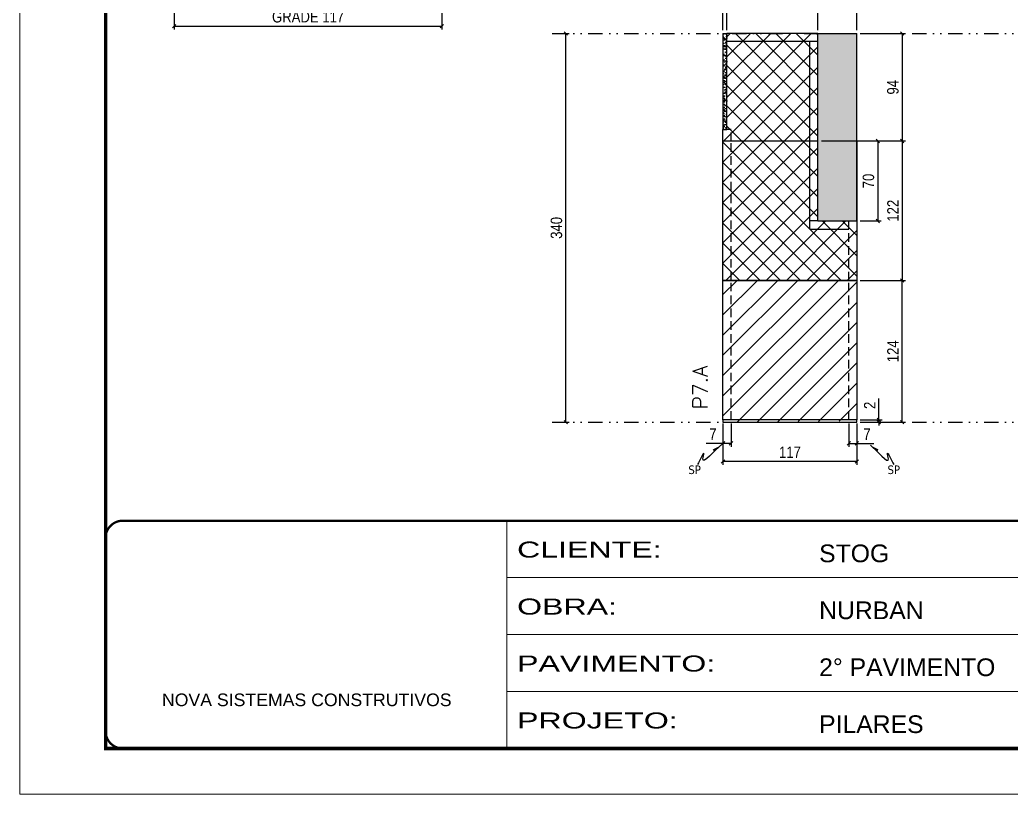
# Model space of a CAD drawing. Extents: x 2201 to 8455, y 252 to 7045.
# Drawn here: x 5385 to 6251, y 3698 to 4375 of the extents above; entities that cross this region are included whole.
import ezdxf

# ---------------------------------------------------------------- set-up
doc = ezdxf.new("R2010")
doc.units = 0
for name, pattern in [('CONTINUO', [0]), ('DASHED', [0.75, 0.5, -0.25]), ('DIVIDE2', [0.625, 0.25, -0.125, 0, -0.125, 0, -0.125]), ('HIDDEN', [0.375, 0.25, -0.125])]:
    doc.linetypes.add(name, pattern=pattern)
for name, color, linetype in [('COTA', 241, 'Continuous'), ('Cota Seção (2x)', 241, 'Continuous'), ('Nível', 160, 'Continuous'), ('Painéis', 200, 'Continuous'), ('SARR_2.2x7', 40, 'Continuous'), ('Sarrafo de Pressão', 42, 'HIDDEN'), ('texto', 7, 'Continuous')]:
    doc.layers.add(name, color=color, linetype=linetype)
for name, color, linetype, lineweight in [('Folhas', 255, 'Continuous', 9), ('Hachura', 251, 'Continuous', 9), ('SARRAFO DE PRESSAO', 251, 'DASHED', 9), ('Texto Seção', 7, 'Continuous', 15)]:
    doc.layers.add(name, color=color, linetype=linetype, lineweight=lineweight)
doc.styles.add('ARIAL', font='arial.ttf')
doc.styles.add('COTA TECNICA', font='techl___.ttf', dxfattribs={"height": 10})
doc.styles.add('COTA TECNICA 2X', font='techl___.ttf', dxfattribs={"height": 10})
doc.styles.add('COTA TECNICA-50', font='techl___.ttf', dxfattribs={"height": 10})
doc.styles.add('REGUA-120', font='ROMANS.shx', dxfattribs={"height": 15})
doc.styles.get("Standard").update_dxf_attribs({"font": 'arial.ttf'})
doc.styles.add('Tecnologia', font='')
doc.styles.get('Tecnologia').set_extended_font_data('Forgotten Futurist')
doc.dimstyles.new('COTA PAINEL-50', dxfattribs={"dimtxt": 10, "dimasz": 3, "dimexe": 3, "dimexo": 3, "dimgap": 3, "dimtad": 1, "dimdec": 1, "dimzin": 12, "dimdsep": 46, "dimtxsty": 'COTA TECNICA-50', "dimblk1": 'OBLIQUE', "dimblk2": 'OBLIQUE', "dimsah": 1, "dimcen": 0.9, "dimclrd": 4, "dimclre": 4, "dimclrt": 240, "dimadec": 1, "dimazin": 3, "dimtfac": 1, "dimtdec": 1, "dimtmove": 0, "dimatfit": 3, "dimfxl": 1, "dimtolj": 1, "dimtzin": 12, "dimarcsym": 0})
doc.dimstyles.new('PAINEL', dxfattribs={"dimtxt": 10, "dimasz": 3, "dimexe": 3, "dimexo": 3, "dimgap": 3, "dimtad": 1, "dimdec": 1, "dimzin": 12, "dimdsep": 46, "dimtxsty": 'COTA TECNICA', "dimblk1": 'OBLIQUE', "dimblk2": 'OBLIQUE', "dimsah": 1, "dimcen": 0.9, "dimclrd": 4, "dimclre": 4, "dimclrt": 240, "dimadec": 1, "dimazin": 3, "dimtfac": 1, "dimtdec": 1, "dimtmove": 0, "dimatfit": 3, "dimfxl": 1, "dimtolj": 1, "dimtzin": 12, "dimarcsym": 0})
doc.dimstyles.new('SECAO PILAR', dxfattribs={"dimtxt": 10, "dimasz": 3, "dimexe": 3, "dimexo": 3, "dimgap": 3, "dimtad": 1, "dimdec": 1, "dimlfac": 0.5, "dimzin": 12, "dimdsep": 46, "dimtxsty": 'COTA TECNICA 2X', "dimblk1": 'OBLIQUE', "dimblk2": 'OBLIQUE', "dimsah": 1, "dimcen": 0.9, "dimclrd": 256, "dimclre": 256, "dimclrt": 256, "dimadec": 1, "dimazin": 3, "dimtfac": 1, "dimtdec": 1, "dimtmove": 0, "dimatfit": 3, "dimfxl": 1, "dimtolj": 1, "dimtzin": 12, "dimarcsym": 0})
doc.dimstyles.get("Standard").update_dxf_attribs({"dimtxt": 0.18, "dimasz": 0.18, "dimexe": 0.18, "dimexo": 0.0625, "dimgap": 0.09, "dimtad": 0, "dimtih": 1, "dimtoh": 1, "dimdec": 4, "dimzin": 0, "dimdsep": 46, "dimtxsty": 'Standard', "dimcen": 0.09, "dimadec": 0, "dimazin": 0, "dimtfac": 1, "dimtdec": 4, "dimtofl": 0, "dimtmove": 0, "dimatfit": 3, "dimfxl": 1, "dimtolj": 1, "dimtzin": 0, "dimarcsym": 0})
pattern_1 = [(50, (-167614.649, -105473.8634), (5.46554007, -0.47817257), [0.5715, -6.2865]), (355, (-167614.649, -105473.8634), (-1.05730264, 5.73170536), [0.4572, -5.02921753]), (100.4514447, (-167614.1936, -105473.903), (4.40823741, 5.25353256), [0.48570026, -5.34270734]), (46.1842, (-167614.649, -105472.3394), (8.13237123, -1.26126984), [0.85725, -9.42975]), (96.6355576, (-167613.971, -105472.4445), (7.12212402, 7.42278374), [0.7285507, -8.01406824]), (351.184151, (-167614.649, -105472.339), (7.12212402, 7.42278374), [0.685799, -7.54379196]), (21, (-167613.887, -105472.7204), (4.54843174, -3.06795595), [0.5715, -6.2865]), (326, (-167613.887, -105472.7204), (1.85406085, 5.52563898), [0.4572, -5.0292]), (71.451445, (-167613.508, -105472.976), (6.40249258, 2.45768307), [0.48570026, -5.34269813]), (37.5, (-167614.649, -105473.8634), (0.092658098, 2.536651166), [0, -4.96824, 0, -5.1054, 0, -5.04825]), (7.5, (-167614.649, -105473.8634), (2.004589875, 3.005417245), [0, -2.91084, 0, -4.85394, 0, -1.92405]), (327.5, (-167616.3483, -105473.8634), (4.067717855, -0.17186232), [0, -1.905, 0, -5.9436, 0, -7.8867]), (317.5, (-167617.1103, -105473.8634), (4.44387544, 0.76279473), [0, -2.4765, 0, -3.94716, 0, -5.6007])]

# ---------------------------------------------------------------- blocks, each defined once
blk = doc.blocks.new('9999999999')
at = {"color": 30, "linetype": 'CONTINUO'}
for p, q in [((98564.56, 34230.21), (98564.56, 34429.45)), ((98564.56, 34379.64), (99583.98, 34379.64)), ((98564.56, 34329.83), (99487.98, 34329.83)), ((98564.56, 34280.02), (99487.98, 34280.02))]:
    blk.add_line(p, q, dxfattribs=at)
at = {"color": 30, "linetype": 'CONTINUO', "const_width": 2}
blk.add_lwpolyline([(99583.98, 34230.21), (99583.98, 34414.45, 0.414214), (99568.98, 34429.45), (98228.98, 34429.45, 0.414214), (98213.98, 34414.45), (98213.98, 34245.21, 0.414214), (98228.98, 34230.21), (99583.98, 34230.21)], format="xyb", dxfattribs=at)
at = {"layer": 'Folhas'}
blk.add_lwpolyline([(98138.98, 34190.21), (99623.98, 34190.21), (99623.98, 35240.21), (98138.98, 35240.21)], close=True, dxfattribs=at)
at = {"layer": 'Folhas', "color": 30, "const_width": 3}
blk.add_lwpolyline([(98213.98, 34230.21), (99583.98, 34230.21), (99583.98, 35200.21), (98213.98, 35200.21)], close=True, dxfattribs=at)
at = {"color": 7, "linetype": 'Continuous', "ltscale": 5, "style": 'ARIAL'}
for s, height, p in [('STOG', 15.483, (98837.68, 34393.13)), ('NURBAN', 15.483, (98837.68, 34343.32)), ('2° PAVIMENTO', 15.4829, (98837.68, 34293.51)), ('NOVA SISTEMAS CONSTRUTIVOS', 11.0592, (98263.19, 34267.21)), ('PILARES', 15.483, (98837.68, 34243.7))]:
    blk.add_text(s, height=height, dxfattribs=at).set_placement(p)
at = {"layer": 'Folhas', "color": 7, "style": 'Tecnologia', "width": 1.5}
for s, p in [('CLIENTE:', (98573.65, 34397.17)), ('OBRA:', (98573.65, 34347.31)), ('PAVIMENTO:', (98573.65, 34297.5)), ('PROJETO:', (98573.65, 34247.69))]:
    blk.add_text(s, height=14, dxfattribs=at).set_placement(p)
blk = doc.blocks.new('_Oblique')
at = {"color": 0, "linetype": 'ByBlock', "lineweight": -2}
blk.add_line((-0.5, -0.5), (0.5, 0.5), dxfattribs=at)
blk = doc.blocks.new('*D787')
at = {"layer": 'Cota Seção (2x)', "lineweight": -2, "transparency": 16777216}
for p, q in [((5519.85, 4435.42), (5519.85, 4366.42)), ((5753.85, 4435.42), (5753.85, 4366.42)), ((5519.85, 4369.42), (5753.85, 4369.42))]:
    blk.add_line(p, q, dxfattribs=at)
at = {"layer": 'Defpoints', "color": 0, "transparency": 16777216}
for p in [(5519.85, 4438.42), (5753.85, 4438.42), (5753.85, 4369.42)]:
    blk.add_point(p, dxfattribs=at)
at = {"layer": 'Cota Seção (2x)', "lineweight": -2, "transparency": 16777216, "xscale": 3, "yscale": 3, "zscale": 3, "rotation": 180}
blk.add_blockref('_Oblique', (5519.85, 4369.42), dxfattribs=at)
at = {"layer": 'Cota Seção (2x)', "lineweight": -2, "transparency": 16777216, "xscale": 3, "yscale": 3, "zscale": 3}
blk.add_blockref('_Oblique', (5753.85, 4369.42), dxfattribs=at)
at = {"layer": 'Cota Seção (2x)', "transparency": 16777216, "insert": (5636.85, 4377.53), "char_height": 10, "attachment_point": 5, "style": 'COTA TECNICA 2X'}
blk.add_mtext('\\A1;GRADE 117', dxfattribs=at)
blk = doc.blocks.new('*D750')
at = {"layer": 'COTA', "color": 4, "lineweight": -2, "transparency": 16777216}
for p, q in [((5853.34, 4362.93), (5865.2, 4362.93)), ((5862.2, 4022.93), (5862.2, 4362.93)), ((5853.34, 4022.93), (5865.2, 4022.93))]:
    blk.add_line(p, q, dxfattribs=at)
at = {"layer": 'Defpoints', "color": 0, "transparency": 16777216}
for p in [(5850.34, 4362.93), (5862.2, 4362.93), (5850.34, 4022.93)]:
    blk.add_point(p, dxfattribs=at)
at = {"layer": 'COTA', "color": 4, "lineweight": -2, "transparency": 16777216, "xscale": 3, "yscale": 3, "zscale": 3}
for p, rotation in [((5862.2, 4362.93), 90), ((5862.2, 4022.93), 270)]:
    blk.add_blockref('_Oblique', p, dxfattribs=dict(at, rotation=rotation))
at = {"layer": 'COTA', "color": 240, "transparency": 16777216, "insert": (5853.98, 4192.93), "char_height": 10, "attachment_point": 5, "rotation": 90, "style": 'COTA TECNICA-50'}
blk.add_mtext('\\A1;340', dxfattribs=at)
blk = doc.blocks.new('*D402')
at = {"layer": 'COTA', "color": 4, "lineweight": -2, "transparency": 16777216}
for p, q in [((5999.54, 4021.93), (5999.54, 3985.56)), ((6116.54, 4021.93), (6116.54, 3985.56)), ((6116.54, 3988.56), (5999.54, 3988.56))]:
    blk.add_line(p, q, dxfattribs=at)
at = {"layer": 'Defpoints', "color": 0, "transparency": 16777216}
for p in [(5999.54, 4024.93), (6116.54, 4024.93), (5999.54, 3988.56)]:
    blk.add_point(p, dxfattribs=at)
at = {"layer": 'COTA', "color": 4, "lineweight": -2, "transparency": 16777216, "xscale": 3, "yscale": 3, "zscale": 3, "rotation": 180}
blk.add_blockref('_Oblique', (5999.54, 3988.56), dxfattribs=at)
at = {"layer": 'COTA', "color": 4, "lineweight": -2, "transparency": 16777216, "xscale": 3, "yscale": 3, "zscale": 3}
blk.add_blockref('_Oblique', (6116.54, 3988.56), dxfattribs=at)
at = {"layer": 'COTA', "color": 240, "transparency": 16777216, "insert": (6058.04, 3996.64), "char_height": 10, "attachment_point": 5, "style": 'COTA TECNICA'}
blk.add_mtext('\\A1;117', dxfattribs=at)
blk = doc.blocks.new('*D403')
at = {"layer": 'COTA', "color": 4, "lineweight": -2, "transparency": 16777216}
for p, q in [((6109.54, 4021.93), (6109.54, 4001.42)), ((6116.54, 4019.93), (6116.54, 4001.42)), ((6109.54, 4004.42), (6116.54, 4004.42)), ((6116.54, 4004.42), (6131.27, 4004.42))]:
    blk.add_line(p, q, dxfattribs=at)
at = {"layer": 'Defpoints', "color": 0, "transparency": 16777216}
for p in [(6109.54, 4024.93), (6116.54, 4022.93), (6116.54, 4004.42)]:
    blk.add_point(p, dxfattribs=at)
at = {"layer": 'COTA', "color": 4, "lineweight": -2, "transparency": 16777216, "xscale": 3, "yscale": 3, "zscale": 3, "rotation": 180}
blk.add_blockref('_Oblique', (6109.54, 4004.42), dxfattribs=at)
at = {"layer": 'COTA', "color": 4, "lineweight": -2, "transparency": 16777216, "xscale": 3, "yscale": 3, "zscale": 3}
blk.add_blockref('_Oblique', (6116.54, 4004.42), dxfattribs=at)
at = {"layer": 'COTA', "color": 240, "transparency": 16777216, "insert": (6125.4, 4012.49), "char_height": 10, "attachment_point": 5, "style": 'COTA TECNICA-50'}
blk.add_mtext('\\A1;7', dxfattribs=at)
blk = doc.blocks.new('*D404')
at = {"layer": 'COTA', "color": 4, "lineweight": -2, "transparency": 16777216}
for p, q in [((6006.54, 4021.93), (6006.54, 4001.42)), ((5999.54, 4019.93), (5999.54, 4001.42)), ((5999.54, 4004.42), (5984.81, 4004.42)), ((6006.54, 4004.42), (5999.54, 4004.42))]:
    blk.add_line(p, q, dxfattribs=at)
at = {"layer": 'Defpoints', "color": 0, "transparency": 16777216}
for p in [(5999.54, 4022.93), (6006.54, 4024.93), (5999.54, 4004.42)]:
    blk.add_point(p, dxfattribs=at)
at = {"layer": 'COTA', "color": 4, "lineweight": -2, "transparency": 16777216, "xscale": 3, "yscale": 3, "zscale": 3, "rotation": 180}
blk.add_blockref('_Oblique', (5999.54, 4004.42), dxfattribs=at)
at = {"layer": 'COTA', "color": 4, "lineweight": -2, "transparency": 16777216, "xscale": 3, "yscale": 3, "zscale": 3}
blk.add_blockref('_Oblique', (6006.54, 4004.42), dxfattribs=at)
at = {"layer": 'COTA', "color": 240, "transparency": 16777216, "insert": (5990.67, 4012.49), "char_height": 10, "attachment_point": 5, "style": 'COTA TECNICA-50'}
blk.add_mtext('\\A1;7', dxfattribs=at)
blk = doc.blocks.new('*D405')
at = {"layer": 'COTA', "color": 4, "linetype": 'ByBlock', "lineweight": -2, "transparency": 16777216}
for p, q in [((6119.54, 4146.93), (6159.18, 4146.93)), ((6156.18, 4022.93), (6156.18, 4146.93)), ((6119.54, 4022.93), (6159.18, 4022.93))]:
    blk.add_line(p, q, dxfattribs=at)
at = {"layer": 'Defpoints', "color": 0, "linetype": 'ByBlock', "transparency": 16777216}
for p in [(6116.54, 4146.93), (6156.18, 4146.93), (6116.54, 4022.93)]:
    blk.add_point(p, dxfattribs=at)
at = {"layer": 'COTA', "color": 4, "linetype": 'ByBlock', "lineweight": -2, "transparency": 16777216, "xscale": 3, "yscale": 3, "zscale": 3}
for p, rotation in [((6156.18, 4146.93), 90), ((6156.18, 4022.93), 270)]:
    blk.add_blockref('_Oblique', p, dxfattribs=dict(at, rotation=rotation))
at = {"layer": 'COTA', "color": 240, "linetype": 'ByBlock', "transparency": 16777216, "insert": (6148.11, 4084.93), "char_height": 10, "attachment_point": 5, "rotation": 90, "style": 'COTA TECNICA'}
blk.add_mtext('\\A1;124', dxfattribs=at)
blk = doc.blocks.new('*D406')
at = {"layer": 'COTA', "color": 4, "lineweight": -2, "transparency": 16777216}
for p, q in [((6135.8, 4024.93), (6135.8, 4043.73)), ((6119.54, 4024.93), (6138.8, 4024.93)), ((6119.54, 4022.93), (6138.8, 4022.93)), ((6135.8, 4022.93), (6135.8, 4024.93)), ((6135.8, 4022.93), (6135.8, 4019.93))]:
    blk.add_line(p, q, dxfattribs=at)
at = {"layer": 'Defpoints', "color": 0, "transparency": 16777216}
for p in [(6116.54, 4024.93), (6116.54, 4022.93), (6135.8, 4022.93)]:
    blk.add_point(p, dxfattribs=at)
at = {"layer": 'COTA', "color": 4, "lineweight": -2, "transparency": 16777216, "xscale": 3, "yscale": 3, "zscale": 3}
for p, rotation in [((6135.8, 4024.93), 270), ((6135.8, 4022.93), 90)]:
    blk.add_blockref('_Oblique', p, dxfattribs=dict(at, rotation=rotation))
at = {"layer": 'COTA', "color": 240, "transparency": 16777216, "insert": (6127.8, 4037.67), "char_height": 10, "attachment_point": 5, "rotation": 90, "style": 'COTA TECNICA-50'}
blk.add_mtext('\\A1;2', dxfattribs=at)
blk = doc.blocks.new('*D407')
at = {"layer": 'COTA', "color": 4, "linetype": 'ByBlock', "lineweight": -2, "transparency": 16777216}
for p, q in [((6119.54, 4146.93), (6159.18, 4146.93)), ((6156.18, 4022.93), (6156.18, 4146.93)), ((6119.54, 4022.93), (6159.18, 4022.93))]:
    blk.add_line(p, q, dxfattribs=at)
at = {"layer": 'Defpoints', "color": 0, "linetype": 'ByBlock', "transparency": 16777216}
for p in [(6116.54, 4146.93), (6156.18, 4146.93), (6116.54, 4022.93)]:
    blk.add_point(p, dxfattribs=at)
at = {"layer": 'COTA', "color": 4, "linetype": 'ByBlock', "lineweight": -2, "transparency": 16777216, "xscale": 3, "yscale": 3, "zscale": 3}
for p, rotation in [((6156.18, 4146.93), 90), ((6156.18, 4022.93), 270)]:
    blk.add_blockref('_Oblique', p, dxfattribs=dict(at, rotation=rotation))
at = {"layer": 'COTA', "color": 240, "linetype": 'ByBlock', "transparency": 16777216, "insert": (6148.11, 4084.93), "char_height": 10, "attachment_point": 5, "rotation": 90, "style": 'COTA TECNICA'}
blk.add_mtext('\\A1;124', dxfattribs=at)
blk = doc.blocks.new('*D727')
at = {"layer": 'COTA', "color": 4, "lineweight": -2, "transparency": 16777216}
for p, q in [((6119.54, 4268.93), (6159.18, 4268.93)), ((6156.18, 4268.93), (6156.18, 4146.93)), ((6119.54, 4146.93), (6159.18, 4146.93))]:
    blk.add_line(p, q, dxfattribs=at)
at = {"layer": 'Defpoints', "color": 0, "transparency": 16777216}
for p in [(6116.54, 4268.93), (6116.54, 4146.93), (6156.18, 4146.93)]:
    blk.add_point(p, dxfattribs=at)
at = {"layer": 'COTA', "color": 4, "lineweight": -2, "transparency": 16777216, "xscale": 3, "yscale": 3, "zscale": 3}
for p, rotation in [((6156.18, 4268.93), 90), ((6156.18, 4146.93), 270)]:
    blk.add_blockref('_Oblique', p, dxfattribs=dict(at, rotation=rotation))
at = {"layer": 'COTA', "color": 240, "transparency": 16777216, "insert": (6148.12, 4207.93), "char_height": 10, "attachment_point": 5, "rotation": 90, "style": 'COTA TECNICA'}
blk.add_mtext('\\A1;122', dxfattribs=at)
blk = doc.blocks.new('*D728')
at = {"layer": 'COTA', "color": 4, "lineweight": -2, "transparency": 16777216}
for p, q in [((6119.54, 4362.93), (6159.18, 4362.93)), ((6156.18, 4362.93), (6156.18, 4268.93)), ((6085.54, 4268.93), (6159.18, 4268.93))]:
    blk.add_line(p, q, dxfattribs=at)
at = {"layer": 'Defpoints', "color": 0, "transparency": 16777216}
for p in [(6116.54, 4362.93), (6082.54, 4268.93), (6156.18, 4268.93)]:
    blk.add_point(p, dxfattribs=at)
at = {"layer": 'COTA', "color": 4, "lineweight": -2, "transparency": 16777216, "xscale": 3, "yscale": 3, "zscale": 3}
for p, rotation in [((6156.18, 4362.93), 90), ((6156.18, 4268.93), 270)]:
    blk.add_blockref('_Oblique', p, dxfattribs=dict(at, rotation=rotation))
at = {"layer": 'COTA', "color": 240, "transparency": 16777216, "insert": (6148.08, 4315.93), "char_height": 10, "attachment_point": 5, "rotation": 90, "style": 'COTA TECNICA'}
blk.add_mtext('\\A1;94', dxfattribs=at)
blk = doc.blocks.new('*D729')
at = {"layer": 'COTA', "color": 4, "lineweight": -2, "transparency": 16777216}
for p, q in [((6121.18, 4268.93), (6137.8, 4268.93)), ((6134.8, 4268.93), (6134.8, 4198.93)), ((6119.54, 4198.93), (6137.8, 4198.93))]:
    blk.add_line(p, q, dxfattribs=at)
at = {"layer": 'Defpoints', "color": 0, "transparency": 16777216}
for p in [(6118.18, 4268.93), (6116.54, 4198.93), (6134.8, 4198.93)]:
    blk.add_point(p, dxfattribs=at)
at = {"layer": 'COTA', "color": 4, "lineweight": -2, "transparency": 16777216, "xscale": 3, "yscale": 3, "zscale": 3}
for p, rotation in [((6134.8, 4268.93), 90), ((6134.8, 4198.93), 270)]:
    blk.add_blockref('_Oblique', p, dxfattribs=dict(at, rotation=rotation))
at = {"layer": 'COTA', "color": 240, "transparency": 16777216, "insert": (6126.7, 4233.93), "char_height": 10, "attachment_point": 5, "rotation": 90, "style": 'COTA TECNICA'}
blk.add_mtext('\\A1;70', dxfattribs=at)
blk = doc.blocks.new('*D730')
at = {"layer": 'COTA', "color": 4, "lineweight": -2, "transparency": 16777216}
for p, q in [((6082.54, 4365.93), (6082.54, 4388.17)), ((6082.54, 4385.17), (6116.54, 4385.17)), ((6116.54, 4365.93), (6116.54, 4388.17))]:
    blk.add_line(p, q, dxfattribs=at)
at = {"layer": 'Defpoints', "color": 0, "transparency": 16777216}
for p in [(6116.54, 4385.17), (6082.54, 4362.93), (6116.54, 4362.93)]:
    blk.add_point(p, dxfattribs=at)
at = {"layer": 'COTA', "color": 4, "lineweight": -2, "transparency": 16777216, "xscale": 3, "yscale": 3, "zscale": 3, "rotation": 180}
blk.add_blockref('_Oblique', (6082.54, 4385.17), dxfattribs=at)
at = {"layer": 'COTA', "color": 4, "lineweight": -2, "transparency": 16777216, "xscale": 3, "yscale": 3, "zscale": 3}
blk.add_blockref('_Oblique', (6116.54, 4385.17), dxfattribs=at)
at = {"layer": 'COTA', "color": 240, "transparency": 16777216, "insert": (6099.54, 4393.39), "char_height": 10, "attachment_point": 5, "style": 'COTA TECNICA'}
blk.add_mtext('\\A1;34', dxfattribs=at)
blk = doc.blocks.new('*D731')
at = {"layer": 'COTA', "color": 4, "lineweight": -2, "transparency": 16777216}
for p, q in [((5999.54, 4385.17), (5967.93, 4385.17)), ((5999.54, 4365.93), (5999.54, 4388.17)), ((6003.04, 4385.17), (5999.54, 4385.17)), ((6003.04, 4365.93), (6003.04, 4388.17)), ((6003.04, 4385.17), (6006.04, 4385.17))]:
    blk.add_line(p, q, dxfattribs=at)
at = {"layer": 'Defpoints', "color": 0, "transparency": 16777216}
for p in [(5999.54, 4385.17), (5999.54, 4362.93), (6003.04, 4362.93)]:
    blk.add_point(p, dxfattribs=at)
at = {"layer": 'COTA', "color": 4, "lineweight": -2, "transparency": 16777216, "xscale": 3, "yscale": 3, "zscale": 3}
blk.add_blockref('_Oblique', (5999.54, 4385.17), dxfattribs=at)
at = {"layer": 'COTA', "color": 4, "lineweight": -2, "transparency": 16777216, "xscale": 3, "yscale": 3, "zscale": 3, "rotation": 180}
blk.add_blockref('_Oblique', (6003.04, 4385.17), dxfattribs=at)
at = {"layer": 'COTA', "color": 240, "transparency": 16777216, "insert": (5980.74, 4393.39), "char_height": 10, "attachment_point": 5, "style": 'COTA TECNICA'}
blk.add_mtext('\\A1;3.5', dxfattribs=at)

msp = doc.modelspace()

# ---------------------------------------------------------------- hatches: boundary and pattern name
at = {"layer": 'COTA', "linetype": 'ByBlock'}
h = msp.add_hatch(dxfattribs=at)
h.set_pattern_fill('AR-CONC', color=256, scale=0.03)
h.set_pattern_definition(pattern_1)
h.paths.add_polyline_path([(5999.54, 4278.93), (6003.04, 4278.93), (6003.04, 4362.93), (5999.54, 4362.93)])
h = msp.add_hatch(dxfattribs=at)
h.set_pattern_fill('AR-CONC', color=256, scale=0.03)
h.set_pattern_definition(pattern_1)
h.paths.add_polyline_path([(6116.54, 4362.93), (6082.54, 4362.93), (6082.54, 4198.93), (6116.54, 4198.93)])
at = {"layer": 'Hachura', "linetype": 'ByBlock'}
h = msp.add_hatch(dxfattribs=at)
h.set_pattern_fill('ANSI37', color=256, scale=100)
h.set_pattern_definition([(45, (-111150.589, -30716.115), (-8.8388348, 8.8388348), []), (135, (-111150.589, -30716.115), (-8.8388348, -8.8388348), [])])
h.paths.add_polyline_path([(6082.54, 4198.93), (6082.54, 4362.93), (6003.04, 4362.93), (6003.04, 4278.93), (5999.54, 4278.93), (5999.54, 4146.93), (6116.54, 4146.93), (6116.54, 4198.93)])
h = msp.add_hatch(dxfattribs=at)
h.set_pattern_fill('ANSI31', color=256, scale=100)
h.set_pattern_definition([(45, (-111150.589, -31150.35), (-8.8388348, 8.8388348), [])])
h.paths.add_polyline_path([(6116.54, 4146.93), (5999.54, 4146.93), (5999.54, 4022.93), (6116.54, 4023.93)])

# ---------------------------------------------------------------- linework, layer by layer
at = {"layer": 'COTA', "linetype": 'ByBlock'}
for p, q in [((5999.54, 4362.93), (5999.54, 4278.93)), ((5999.54, 4362.93), (6003.04, 4362.93)), ((6082.54, 4362.93), (6116.54, 4362.93)), ((6116.54, 4198.93), (6116.54, 4362.93))]:
    msp.add_line(p, q, dxfattribs=at)
at = {"layer": 'Nível', "color": 4, "linetype": 'DIVIDE2', "ltscale": 50}
for p, q in [((5850.34, 4362.93), (6829.87, 4362.93)), ((5850.34, 4022.93), (6829.87, 4022.93))]:
    msp.add_line(p, q, dxfattribs=at)
at = {"layer": 'Painéis'}
for p, q in [((6003.04, 4278.93), (6003.04, 4362.93)), ((6082.54, 4362.93), (6003.04, 4362.93)), ((6082.54, 4198.93), (6082.54, 4362.93)), ((5999.54, 4268.93), (5999.54, 4278.93)), ((5999.54, 4278.93), (6003.04, 4278.93)), ((5999.54, 4146.93), (5999.54, 4268.93)), ((5999.54, 4268.93), (6082.54, 4268.93)), ((6116.54, 4198.93), (6116.54, 4268.93)), ((6116.54, 4268.93), (6116.54, 4146.93)), ((6082.54, 4198.93), (6116.54, 4198.93)), ((6105.54, 4198.93), (6105.54, 4198.93)), ((5999.54, 4146.93), (6116.54, 4146.93)), ((5999.54, 4024.93), (5999.54, 4146.93)), ((6116.54, 4146.93), (5999.54, 4146.93)), ((6116.54, 4146.93), (6116.54, 4024.93)), ((6116.54, 4024.93), (5999.54, 4024.93))]:
    msp.add_line(p, q, dxfattribs=at)
msp.add_lwpolyline([(5999.54, 4022.93), (6116.54, 4022.93), (6116.54, 4024.93), (5999.54, 4024.93)], close=True, dxfattribs=at)
at = {"layer": 'SARR_2.2x7'}
for p, q in [((6082.54, 4355.93), (6003.04, 4355.93)), ((6075.54, 4198.93), (6075.54, 4355.93)), ((6075.54, 4191.93), (6075.54, 4198.93)), ((6082.54, 4198.93), (6075.54, 4198.93)), ((6075.54, 4191.93), (6109.54, 4191.93))]:
    msp.add_line(p, q, dxfattribs=at)
at = {"layer": 'Sarrafo de Pressão', "ltscale": 30}
for p, q in [((6006.54, 4278.93), (6003.04, 4278.93)), ((6006.54, 4268.93), (6006.54, 4278.93)), ((6006.54, 4146.93), (6006.54, 4268.93)), ((6109.54, 4146.93), (6109.54, 4198.93)), ((6006.54, 4024.93), (6006.54, 4146.93)), ((6109.54, 4024.93), (6109.54, 4146.93))]:
    msp.add_line(p, q, dxfattribs=at)

# ---------------------------------------------------------------- block references
at = {"layer": 'SARRAFO DE PRESSAO', "color": 6, "linetype": 'ByBlock'}
msp.add_blockref('9999999999', (-92754.11, -30492.69), dxfattribs=at)

# ---------------------------------------------------------------- texts
at = {"layer": 'texto', "color": 0, "char_height": 7.5, "attachment_point": 5}
for insert in [(5974.76, 3981.25), (6148.79, 3981.25)]:
    msp.add_mtext('{\\fTahoma|b0|i0|c0|p34;\\C4;SP}', dxfattribs=dict(at, insert=insert))
at = {"layer": 'Texto Seção', "insert": (5986.07, 4034.18), "char_height": 13, "width": 285.3299, "attachment_point": 7, "rotation": 90, "style": 'REGUA-120'}
msp.add_mtext('P7.A', dxfattribs=at)

# ---------------------------------------------------------------- dimensions: what is measured, and where the dimension line sits
at = {"layer": 'COTA'}
for base, p1, p2, dimstyle, picture, middle in [((5999.54, 4385.17), (6003.04, 4362.93), (5999.54, 4362.93), 'PAINEL', '*D731', (5980.74, 4393.39)), ((6116.54, 4385.17), (6082.54, 4362.93), (6116.54, 4362.93), 'PAINEL', '*D730', (6099.54, 4393.39)), ((6116.54, 4004.42), (6109.54, 4024.93), (6116.54, 4022.93), 'COTA PAINEL-50', '*D403', (6125.4, 4012.49))]:
    dim = msp.add_linear_dim(base=base, p1=p1, p2=p2, dimstyle=dimstyle, dxfattribs=at)
    dim.commit()
    dim.dimension.update_dxf_attribs({"geometry": picture, "text_midpoint": middle})
for base, p1, p2, angle, dimstyle, picture, middle in [((5862.2, 4362.93), (5850.34, 4022.93), (5850.34, 4362.93), 90, 'COTA PAINEL-50', '*D750', (5853.98, 4192.93)), ((6156.18, 4268.93), (6116.54, 4362.93), (6082.54, 4268.93), 90, 'PAINEL', '*D728', (6148.08, 4315.93)), ((6156.18, 4146.93), (6116.54, 4268.93), (6116.54, 4146.93), 90, 'PAINEL', '*D727', (6148.12, 4207.93)), ((6134.8, 4198.93), (6118.18, 4268.93), (6116.54, 4198.93), 90, 'PAINEL', '*D729', (6126.7, 4233.93)), ((5999.54, 4004.42), (6006.54, 4024.93), (5999.54, 4022.93), 180, 'COTA PAINEL-50', '*D404', (5990.67, 4012.49))]:
    dim = msp.add_linear_dim(base=base, p1=p1, p2=p2, angle=angle, dimstyle=dimstyle, dxfattribs=at)
    dim.commit()
    dim.dimension.update_dxf_attribs({"geometry": picture, "text_midpoint": middle})
at = {"layer": 'COTA', "linetype": 'ByBlock'}
for picture in ['*D405', '*D407']:
    dim = msp.add_aligned_dim(p1=(6116.54, 4022.93), p2=(6116.54, 4146.93), distance=-39.64, dimstyle='PAINEL', dxfattribs=at)
    dim.commit()
    dim.dimension.update_dxf_attribs({"geometry": picture, "text_midpoint": (6148.11, 4084.93)})
at = {"layer": 'COTA'}
dim = msp.add_linear_dim(base=(6135.8, 4022.93), p1=(6116.54, 4024.93), p2=(6116.54, 4022.93), angle=90, dimstyle='COTA PAINEL-50', dxfattribs=at)
dim.commit()
dim.dimension.update_dxf_attribs({"geometry": '*D406', "text_midpoint": (6135.8, 4037.67), "dimtype": 160})
dim = msp.add_linear_dim(base=(5999.54, 3988.56), p1=(6116.54, 4024.93), p2=(5999.54, 4024.93), angle=180, dimstyle='PAINEL', override={"dimarcsym": 2}, dxfattribs=at)
dim.commit()
dim.dimension.update_dxf_attribs({"geometry": '*D402', "text_midpoint": (6058.04, 3996.64)})
at = {"layer": 'Cota Seção (2x)', "color": 241}
dim = msp.add_linear_dim(base=(5753.85, 4369.42), p1=(5519.85, 4438.42), p2=(5753.85, 4438.42), text='GRADE <>', dimstyle='SECAO PILAR', dxfattribs=at)
dim.commit()
dim.dimension.update_dxf_attribs({"geometry": '*D787', "text_midpoint": (5636.85, 4377.53)})

# ---------------------------------------------------------------- leaders
at = {"layer": 'COTA', "path_type": 1}
for points in [[(5997.71, 4002.74), (5981.92, 3990.91), (5982.85, 3995.72), (5977.3, 3985.94)], [(6128.37, 4002.74), (6144.15, 3990.91), (6143.23, 3995.72), (6148.78, 3985.94)]]:
    msp.add_leader(points, dimstyle='Standard', override={"dimasz": 8}, dxfattribs=at)

doc.saveas('drawing.dxf')
